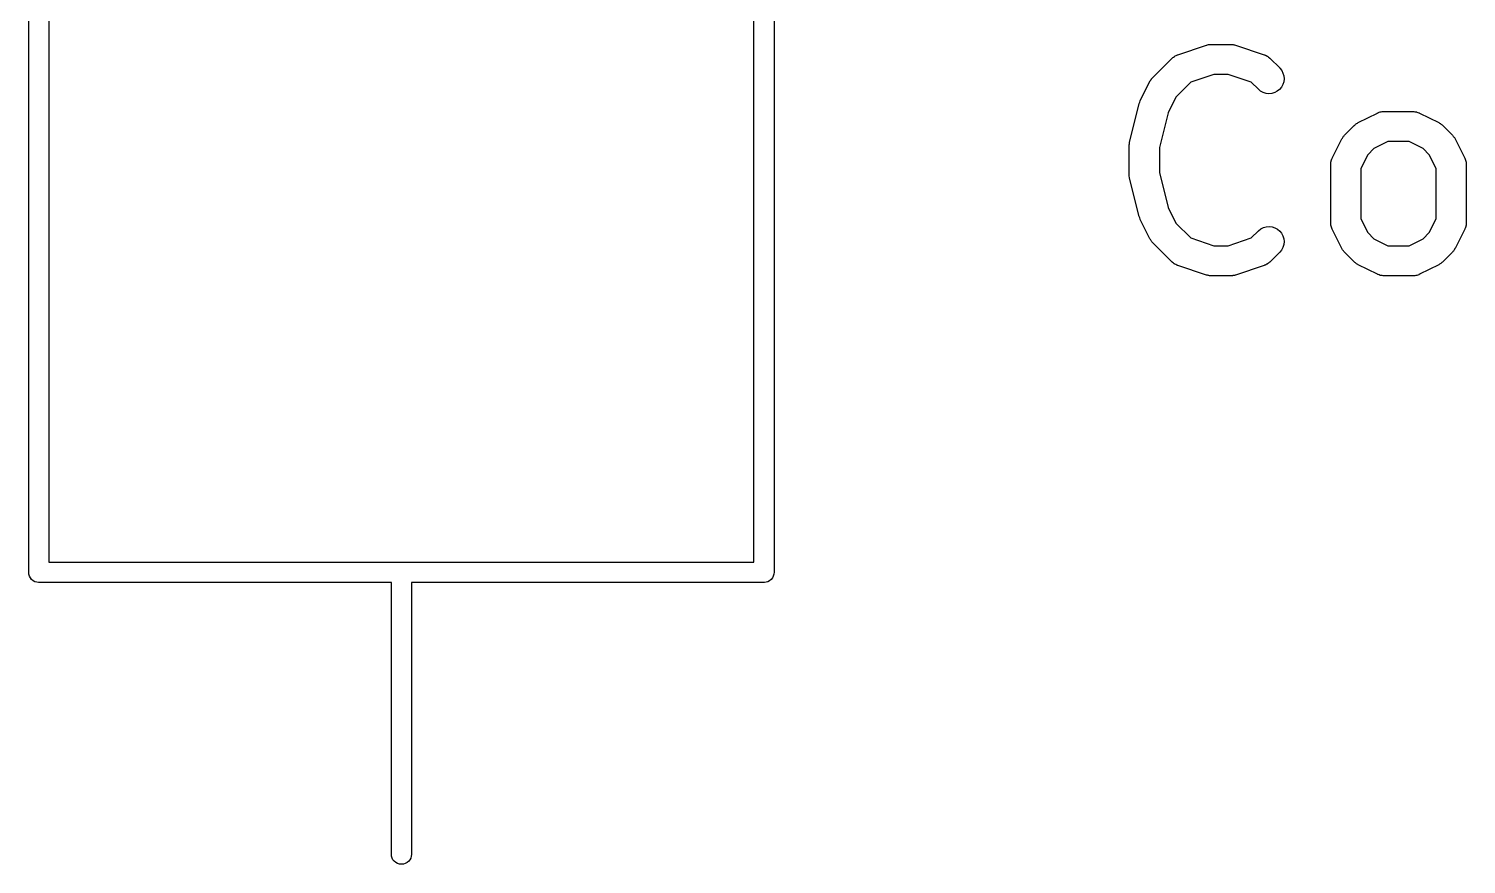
# Model space of a CAD drawing. Extents: x 118.6 to 187.3, y -130.9 to -41.9.
# Drawn here: x 142.93 to 150.07, y -54.66 to -50.51 of the extents above; entities that cross this region are included whole.
import ezdxf

# ---------------------------------------------------------------- set-up
doc = ezdxf.new("R2010")
doc.units = 0
doc.layers.add('BLACK', color=7, linetype='CONTINUOUS')

msp = doc.modelspace()

# ---------------------------------------------------------------- linework, layer by layer
at = {"layer": 'BLACK', "linetype": 'CONTINUOUS'}
for p, q in [((142.93, -53.2075), (142.93, -43.3124)), ((146.63, -43.3124), (146.63, -53.2076)), ((143.03, -43.36), (143.03, -53.16)), ((146.53, -53.16), (146.53, -43.36)), ((148.634, -50.6388), (148.777, -50.5912)), ((148.777, -50.5912), (148.778, -50.5909)), ((148.778, -50.5909), (148.782, -50.59)), ((148.782, -50.59), (148.786, -50.5888)), ((148.786, -50.5888), (148.789, -50.5885)), ((148.789, -50.5885), (148.793, -50.5879)), ((148.793, -50.5879), (148.797, -50.5878)), ((148.797, -50.5878), (148.801, -50.5874)), ((148.801, -50.5874), (148.896, -50.5874)), ((148.896, -50.5874), (148.897, -50.5874)), ((148.897, -50.5874), (148.901, -50.5879)), ((148.901, -50.5879), (148.906, -50.588)), ((148.906, -50.588), (148.909, -50.5887)), ((148.909, -50.5887), (148.912, -50.589)), ((148.912, -50.589), (148.916, -50.5903)), ((148.916, -50.5903), (148.92, -50.5912)), ((148.92, -50.5912), (149.063, -50.6388)), ((148.51, -50.7522), (148.605, -50.657)), ((148.605, -50.657), (148.606, -50.6562)), ((148.606, -50.6562), (148.608, -50.6549)), ((148.608, -50.6549), (148.609, -50.6533)), ((148.609, -50.6533), (148.613, -50.6503)), ((148.613, -50.6503), (148.617, -50.6471)), ((148.617, -50.6471), (148.619, -50.6461)), ((148.619, -50.6461), (148.621, -50.6448)), ((148.621, -50.6448), (148.626, -50.6427)), ((148.626, -50.6427), (148.63, -50.6404)), ((148.63, -50.6404), (148.632, -50.6397)), ((148.632, -50.6397), (148.634, -50.6388)), ((149.063, -50.6388), (149.064, -50.6392)), ((149.064, -50.6392), (149.066, -50.6401)), ((149.066, -50.6401), (149.068, -50.6408)), ((149.068, -50.6408), (149.072, -50.6432)), ((149.072, -50.6432), (149.077, -50.6453)), ((149.077, -50.6453), (149.079, -50.6466)), ((149.079, -50.6466), (149.081, -50.6477)), ((149.081, -50.6477), (149.085, -50.6509)), ((149.085, -50.6509), (149.089, -50.6539)), ((149.089, -50.6539), (149.09, -50.6556)), ((149.09, -50.6556), (149.092, -50.657)), ((149.092, -50.657), (149.14, -50.7046)), ((149.14, -50.7046), (149.14, -50.7053)), ((149.14, -50.7053), (149.15, -50.7168)), ((149.15, -50.7168), (149.156, -50.7298)), ((149.156, -50.7298), (149.16, -50.7438)), ((148.448, -50.8669), (148.496, -50.7717)), ((148.496, -50.7708), (148.499, -50.7672)), ((148.496, -50.7717), (148.496, -50.7708)), ((148.499, -50.7672), (148.501, -50.7635)), ((148.501, -50.7635), (148.503, -50.7611)), ((148.503, -50.7611), (148.504, -50.7585)), ((148.504, -50.7585), (148.507, -50.7555)), ((148.507, -50.7555), (148.51, -50.7522)), ((148.699, -50.7756), (148.624, -50.8497)), ((148.813, -50.7374), (148.699, -50.7756)), ((148.884, -50.7374), (148.813, -50.7374)), ((148.999, -50.7756), (148.884, -50.7374)), ((149.034, -50.8107), (148.999, -50.7756)), ((149.149, -50.7998), (149.139, -50.811)), ((149.156, -50.7869), (149.149, -50.7998)), ((149.16, -50.773), (149.156, -50.7869)), ((149.16, -50.7438), (149.162, -50.7584)), ((149.162, -50.7584), (149.16, -50.773)), ((148.443, -50.8806), (148.445, -50.8741)), ((148.445, -50.8741), (148.448, -50.8676)), ((148.448, -50.8673), (148.448, -50.8669)), ((148.448, -50.8676), (148.448, -50.8673)), ((148.624, -50.8497), (148.586, -50.9267)), ((149.045, -50.8199), (149.034, -50.8107)), ((149.058, -50.8269), (149.045, -50.8199)), ((149.072, -50.8311), (149.058, -50.8269)), ((149.086, -50.8326), (149.072, -50.8311)), ((149.101, -50.8312), (149.086, -50.8326)), ((149.115, -50.8271), (149.101, -50.8312)), ((149.128, -50.8202), (149.115, -50.8271)), ((149.139, -50.811), (149.128, -50.8202)), ((148.395, -51.0728), (148.442, -50.8823)), ((148.442, -50.8823), (148.443, -50.8813)), ((148.443, -50.8809), (148.443, -50.8806)), ((148.443, -50.8813), (148.443, -50.8809)), ((148.586, -50.9267), (148.543, -51.1002)), ((149.529, -50.9763), (149.625, -50.9286)), ((149.625, -50.9282), (149.628, -50.9274)), ((149.625, -50.9286), (149.625, -50.9282)), ((149.628, -50.9274), (149.63, -50.9264)), ((149.63, -50.9264), (149.634, -50.9249)), ((149.634, -50.9249), (149.639, -50.9231)), ((149.639, -50.9231), (149.641, -50.9228)), ((149.641, -50.9228), (149.644, -50.9221)), ((149.644, -50.9221), (149.649, -50.9216)), ((149.649, -50.9216), (149.654, -50.9208)), ((149.654, -50.9208), (149.656, -50.9209)), ((149.656, -50.9209), (149.658, -50.9207)), ((149.658, -50.9207), (149.801, -50.9207)), ((149.801, -50.9207), (149.802, -50.9207)), ((149.802, -50.9207), (149.804, -50.921)), ((149.804, -50.921), (149.806, -50.9209)), ((149.806, -50.9209), (149.811, -50.9218)), ((149.811, -50.9218), (149.817, -50.9224)), ((149.817, -50.9224), (149.819, -50.923)), ((149.819, -50.923), (149.821, -50.9234)), ((149.821, -50.9234), (149.826, -50.9252)), ((149.826, -50.9252), (149.83, -50.9268)), ((149.83, -50.9268), (149.832, -50.9278)), ((149.832, -50.9278), (149.834, -50.9286)), ((149.834, -50.9286), (149.93, -50.9763)), ((149.462, -51.0379), (149.51, -50.9903)), ((149.51, -50.9903), (149.511, -50.9896)), ((149.511, -50.9896), (149.514, -50.9869)), ((149.514, -50.9869), (149.517, -50.984)), ((149.517, -50.984), (149.52, -50.9824)), ((149.52, -50.9824), (149.522, -50.9804)), ((149.522, -50.9804), (149.526, -50.9785)), ((149.526, -50.9785), (149.529, -50.9763)), ((149.93, -50.9763), (149.931, -50.9767)), ((149.931, -50.9767), (149.934, -50.979)), ((149.934, -50.979), (149.938, -50.981)), ((149.938, -50.981), (149.94, -50.983)), ((149.94, -50.983), (149.943, -50.9847)), ((149.943, -50.9847), (149.946, -50.9876)), ((149.946, -50.9876), (149.949, -50.9903)), ((149.949, -50.9903), (149.997, -51.0379)), ((148.393, -51.0872), (148.394, -51.0813)), ((148.393, -51.0886), (148.393, -51.0872)), ((148.393, -51.0899), (148.393, -51.0886)), ((148.393, -51.091), (148.393, -51.0899)), ((148.393, -51.2338), (148.393, -51.091)), ((148.394, -51.0754), (148.395, -51.0741)), ((148.394, -51.0813), (148.394, -51.0754)), ((148.395, -51.0741), (148.395, -51.0728)), ((149.401, -51.1526), (149.448, -51.0574)), ((149.448, -51.0574), (149.449, -51.0565)), ((149.449, -51.0565), (149.451, -51.0529)), ((149.451, -51.0529), (149.453, -51.0492)), ((149.453, -51.0492), (149.455, -51.0468)), ((149.455, -51.0468), (149.457, -51.0442)), ((149.457, -51.0442), (149.46, -51.0412)), ((149.46, -51.0412), (149.462, -51.0379)), ((149.676, -51.0707), (149.607, -51.105)), ((149.783, -51.0707), (149.676, -51.0707)), ((149.852, -51.105), (149.783, -51.0707)), ((149.997, -51.0379), (149.998, -51.0387)), ((149.998, -51.0387), (150, -51.042)), ((150, -51.042), (150.003, -51.045)), ((150.003, -51.045), (150.005, -51.0477)), ((150.005, -51.0477), (150.007, -51.0501)), ((150.007, -51.0501), (150.009, -51.0538)), ((150.009, -51.0538), (150.011, -51.0574)), ((150.011, -51.0574), (150.059, -51.1526)), ((148.543, -51.1002), (148.543, -51.2246)), ((149.395, -51.1663), (149.397, -51.1615)), ((149.397, -51.1615), (149.399, -51.1566)), ((149.399, -51.1566), (149.4, -51.1547)), ((149.4, -51.1547), (149.401, -51.1526)), ((149.577, -51.1354), (149.543, -51.2039)), ((149.607, -51.105), (149.577, -51.1354)), ((149.882, -51.1354), (149.852, -51.105)), ((149.916, -51.2039), (149.882, -51.1354)), ((150.059, -51.1526), (150.059, -51.1536)), ((150.059, -51.1536), (150.06, -51.1557)), ((150.06, -51.1557), (150.061, -51.1576)), ((150.061, -51.1576), (150.062, -51.1625)), ((150.062, -51.1625), (150.064, -51.1673)), ((148.393, -51.2351), (148.393, -51.2338)), ((148.393, -51.2365), (148.393, -51.2351)), ((148.543, -51.2246), (148.586, -51.3981)), ((149.393, -51.1807), (149.394, -51.1757)), ((149.393, -51.1829), (149.393, -51.1807)), ((149.393, -51.1851), (149.393, -51.1829)), ((149.393, -51.1862), (149.393, -51.1851)), ((149.393, -51.4719), (149.393, -51.1862)), ((149.394, -51.1706), (149.395, -51.1685)), ((149.394, -51.1757), (149.394, -51.1706)), ((149.395, -51.1685), (149.395, -51.1663)), ((149.543, -51.2039), (149.543, -51.4542)), ((149.916, -51.4542), (149.916, -51.2039)), ((150.064, -51.1673), (150.064, -51.1695)), ((150.064, -51.1695), (150.065, -51.1716)), ((150.065, -51.1716), (150.066, -51.1767)), ((150.066, -51.1767), (150.066, -51.1818)), ((150.066, -51.1818), (150.066, -51.184)), ((150.066, -51.184), (150.066, -51.1862)), ((150.066, -51.1862), (150.066, -51.4719)), ((148.393, -51.2424), (148.393, -51.2365)), ((148.394, -51.2484), (148.393, -51.2424)), ((148.394, -51.2497), (148.394, -51.2484)), ((148.395, -51.251), (148.394, -51.2497)), ((148.395, -51.252), (148.395, -51.251)), ((148.442, -51.4425), (148.395, -51.252)), ((148.443, -51.4428), (148.442, -51.4425)), ((148.443, -51.4431), (148.443, -51.4428)), ((148.445, -51.4496), (148.443, -51.4431)), ((148.447, -51.4563), (148.445, -51.4496)), ((148.586, -51.3981), (148.624, -51.4751)), ((148.448, -51.4566), (148.447, -51.4563)), ((148.448, -51.4569), (148.448, -51.4566)), ((148.448, -51.4578), (148.448, -51.4569)), ((148.496, -51.5531), (148.448, -51.4578)), ((148.624, -51.4751), (148.699, -51.5492)), ((148.999, -51.5492), (149.034, -51.5141)), ((149.034, -51.5134), (149.046, -51.5042)), ((149.034, -51.5141), (149.034, -51.5134)), ((149.046, -51.5042), (149.059, -51.4975)), ((149.059, -51.4975), (149.073, -51.4934)), ((149.073, -51.4934), (149.087, -51.4921)), ((149.087, -51.4921), (149.102, -51.4937)), ((149.102, -51.4937), (149.116, -51.4981)), ((149.116, -51.4981), (149.129, -51.5051)), ((149.129, -51.5051), (149.14, -51.5145)), ((149.14, -51.5145), (149.149, -51.5259)), ((149.393, -51.4741), (149.393, -51.4719)), ((149.393, -51.4763), (149.393, -51.4741)), ((149.394, -51.4814), (149.393, -51.4763)), ((149.394, -51.4865), (149.394, -51.4814)), ((149.395, -51.4886), (149.394, -51.4865)), ((149.395, -51.4908), (149.395, -51.4886)), ((149.397, -51.4956), (149.395, -51.4908)), ((149.398, -51.5005), (149.397, -51.4956)), ((149.399, -51.5024), (149.398, -51.5005)), ((149.4, -51.5045), (149.399, -51.5024)), ((149.401, -51.5054), (149.4, -51.5045)), ((149.448, -51.6007), (149.401, -51.5054)), ((149.543, -51.4542), (149.577, -51.5227)), ((149.882, -51.5227), (149.916, -51.4542)), ((150.059, -51.5054), (150.011, -51.6007)), ((150.06, -51.5014), (150.059, -51.5034)), ((150.059, -51.5034), (150.059, -51.5054)), ((150.062, -51.4966), (150.06, -51.5014)), ((150.064, -51.4918), (150.062, -51.4966)), ((150.065, -51.4875), (150.064, -51.4896)), ((150.064, -51.4896), (150.064, -51.4918)), ((150.066, -51.4774), (150.065, -51.4824)), ((150.065, -51.4824), (150.065, -51.4875)), ((150.066, -51.4719), (150.066, -51.473)), ((150.066, -51.473), (150.066, -51.4751)), ((150.066, -51.4751), (150.066, -51.4774)), ((148.498, -51.5566), (148.496, -51.5531)), ((148.5, -51.5604), (148.498, -51.5566)), ((148.502, -51.5628), (148.5, -51.5604)), ((148.504, -51.5655), (148.502, -51.5628)), ((148.506, -51.5685), (148.504, -51.5655)), ((148.509, -51.5718), (148.506, -51.5685)), ((148.51, -51.5726), (148.509, -51.5718)), ((148.605, -51.6678), (148.51, -51.5726)), ((148.699, -51.5492), (148.813, -51.5874)), ((148.813, -51.5874), (148.884, -51.5874)), ((148.884, -51.5874), (148.999, -51.5492)), ((149.149, -51.5259), (149.156, -51.5388)), ((149.156, -51.5388), (149.16, -51.5528)), ((149.16, -51.582), (149.156, -51.596)), ((149.16, -51.5528), (149.162, -51.5674)), ((149.162, -51.5674), (149.16, -51.582)), ((149.577, -51.5227), (149.607, -51.5531)), ((149.607, -51.5531), (149.676, -51.5874)), ((149.676, -51.5874), (149.783, -51.5874)), ((149.783, -51.5874), (149.852, -51.5531)), ((149.852, -51.5531), (149.882, -51.5227)), ((149.14, -51.6202), (149.092, -51.6678)), ((149.149, -51.6089), (149.14, -51.6202)), ((149.156, -51.596), (149.149, -51.6089)), ((149.45, -51.6043), (149.448, -51.6007)), ((149.452, -51.608), (149.45, -51.6043)), ((149.454, -51.6104), (149.452, -51.608)), ((149.456, -51.6131), (149.454, -51.6104)), ((149.459, -51.6161), (149.456, -51.6131)), ((149.461, -51.6194), (149.459, -51.6161)), ((149.462, -51.6202), (149.461, -51.6194)), ((149.51, -51.6678), (149.462, -51.6202)), ((149.997, -51.6202), (149.949, -51.6678)), ((150, -51.6169), (149.997, -51.6202)), ((150.002, -51.6139), (150, -51.6169)), ((150.004, -51.6113), (150.002, -51.6139)), ((150.006, -51.6089), (150.004, -51.6113)), ((150.008, -51.6052), (150.006, -51.6089)), ((150.01, -51.6016), (150.008, -51.6052)), ((150.011, -51.6007), (150.01, -51.6016)), ((148.607, -51.6692), (148.605, -51.6678)), ((148.608, -51.6708), (148.607, -51.6692)), ((148.612, -51.6738), (148.608, -51.6708)), ((148.616, -51.6771), (148.612, -51.6738)), ((148.618, -51.6781), (148.616, -51.6771)), ((148.62, -51.6794), (148.618, -51.6781)), ((148.625, -51.6816), (148.62, -51.6794)), ((148.629, -51.684), (148.625, -51.6816)), ((148.631, -51.6846), (148.629, -51.684)), ((148.633, -51.6856), (148.631, -51.6846)), ((148.634, -51.6859), (148.633, -51.6856)), ((148.777, -51.7335), (148.634, -51.6859)), ((148.781, -51.7345), (148.777, -51.7335)), ((148.785, -51.7357), (148.781, -51.7345)), ((148.788, -51.7361), (148.785, -51.7357)), ((148.915, -51.7347), (148.911, -51.736)), ((148.919, -51.7339), (148.915, -51.7347)), ((148.92, -51.7335), (148.919, -51.7339)), ((149.063, -51.6859), (148.92, -51.7335)), ((149.065, -51.685), (149.063, -51.6859)), ((149.067, -51.6844), (149.065, -51.685)), ((149.071, -51.682), (149.067, -51.6844)), ((149.076, -51.68), (149.071, -51.682)), ((149.078, -51.6787), (149.076, -51.68)), ((149.08, -51.6777), (149.078, -51.6787)), ((149.084, -51.6745), (149.08, -51.6777)), ((149.088, -51.6715), (149.084, -51.6745)), ((149.09, -51.6699), (149.088, -51.6715)), ((149.091, -51.6685), (149.09, -51.6699)), ((149.092, -51.6678), (149.091, -51.6685)), ((149.513, -51.6705), (149.51, -51.6678)), ((149.516, -51.6734), (149.513, -51.6705)), ((149.519, -51.6751), (149.516, -51.6734)), ((149.521, -51.6771), (149.519, -51.6751)), ((149.525, -51.6791), (149.521, -51.6771)), ((149.528, -51.6814), (149.525, -51.6791)), ((149.529, -51.6818), (149.528, -51.6814)), ((149.625, -51.7295), (149.529, -51.6818)), ((149.627, -51.7303), (149.625, -51.7295)), ((149.629, -51.7313), (149.627, -51.7303)), ((149.633, -51.7329), (149.629, -51.7313)), ((149.638, -51.7347), (149.633, -51.7329)), ((149.64, -51.7351), (149.638, -51.7347)), ((149.643, -51.7357), (149.64, -51.7351)), ((149.648, -51.7363), (149.643, -51.7357)), ((149.818, -51.7353), (149.816, -51.736)), ((149.82, -51.735), (149.818, -51.7353)), ((149.825, -51.7332), (149.82, -51.735)), ((149.83, -51.7317), (149.825, -51.7332)), ((149.831, -51.7307), (149.83, -51.7317)), ((149.834, -51.7299), (149.831, -51.7307)), ((149.93, -51.6818), (149.834, -51.7295)), ((149.834, -51.7295), (149.834, -51.7299)), ((149.933, -51.6796), (149.93, -51.6818)), ((149.937, -51.6777), (149.933, -51.6796)), ((149.939, -51.6757), (149.937, -51.6777)), ((149.942, -51.6741), (149.939, -51.6757)), ((149.945, -51.6712), (149.942, -51.6741)), ((149.948, -51.6685), (149.945, -51.6712)), ((149.949, -51.6678), (149.948, -51.6685)), ((148.792, -51.7368), (148.788, -51.7361)), ((148.796, -51.7369), (148.792, -51.7368)), ((148.8, -51.7374), (148.796, -51.7369)), ((148.801, -51.7374), (148.8, -51.7374)), ((148.896, -51.7374), (148.801, -51.7374)), ((148.9, -51.737), (148.896, -51.7374)), ((148.905, -51.7369), (148.9, -51.737)), ((148.908, -51.7363), (148.905, -51.7369)), ((148.911, -51.736), (148.908, -51.7363)), ((149.653, -51.7372), (149.648, -51.7363)), ((149.655, -51.7371), (149.653, -51.7372)), ((149.657, -51.7374), (149.655, -51.7371)), ((149.658, -51.7374), (149.657, -51.7374)), ((149.801, -51.7374), (149.658, -51.7374)), ((149.803, -51.7372), (149.801, -51.7374)), ((149.805, -51.7373), (149.803, -51.7372)), ((149.81, -51.7365), (149.805, -51.7373)), ((149.816, -51.736), (149.81, -51.7365)), ((143.03, -53.16), (144.778, -53.16)), ((144.778, -53.16), (144.78, -53.1598)), ((144.78, -53.1598), (144.782, -53.16)), ((144.782, -53.16), (146.53, -53.16)), ((142.93, -53.21), (142.93, -53.2075)), ((142.931, -53.2198), (142.93, -53.21)), ((142.934, -53.2292), (142.931, -53.2198)), ((142.938, -53.2379), (142.934, -53.2292)), ((146.626, -53.2292), (146.622, -53.2379)), ((146.629, -53.2198), (146.626, -53.2292)), ((146.63, -53.21), (146.629, -53.2198)), ((146.63, -53.2076), (146.63, -53.21)), ((142.944, -53.2455), (142.938, -53.2379)), ((142.952, -53.2518), (142.944, -53.2455)), ((142.961, -53.2564), (142.952, -53.2518)), ((142.97, -53.2593), (142.961, -53.2564)), ((142.978, -53.26), (142.97, -53.2593)), ((142.98, -53.2602), (142.978, -53.26)), ((142.982, -53.26), (142.98, -53.2602)), ((144.73, -53.26), (142.982, -53.26)), ((144.73, -54.6124), (144.73, -53.26)), ((146.578, -53.26), (144.83, -53.26)), ((144.83, -53.26), (144.83, -54.6124)), ((146.58, -53.2602), (146.578, -53.26)), ((146.582, -53.26), (146.58, -53.2602)), ((146.59, -53.2593), (146.582, -53.26)), ((146.599, -53.2564), (146.59, -53.2593)), ((146.608, -53.2518), (146.599, -53.2564)), ((146.616, -53.2455), (146.608, -53.2518)), ((146.622, -53.2379), (146.616, -53.2455)), ((144.731, -54.6198), (144.73, -54.6124)), ((144.734, -54.6292), (144.731, -54.6198)), ((144.738, -54.6379), (144.734, -54.6292)), ((144.744, -54.6455), (144.738, -54.6379)), ((144.752, -54.6518), (144.744, -54.6455)), ((144.761, -54.6564), (144.752, -54.6518)), ((144.77, -54.6593), (144.761, -54.6564)), ((144.78, -54.6602), (144.77, -54.6593)), ((144.79, -54.6593), (144.78, -54.6602)), ((144.799, -54.6564), (144.79, -54.6593)), ((144.808, -54.6518), (144.799, -54.6564)), ((144.816, -54.6455), (144.808, -54.6518)), ((144.822, -54.6379), (144.816, -54.6455)), ((144.826, -54.6292), (144.822, -54.6379)), ((144.829, -54.6198), (144.826, -54.6292)), ((144.83, -54.6124), (144.829, -54.6198))]:
    msp.add_line(p, q, dxfattribs=at)

doc.saveas('drawing.dxf')
